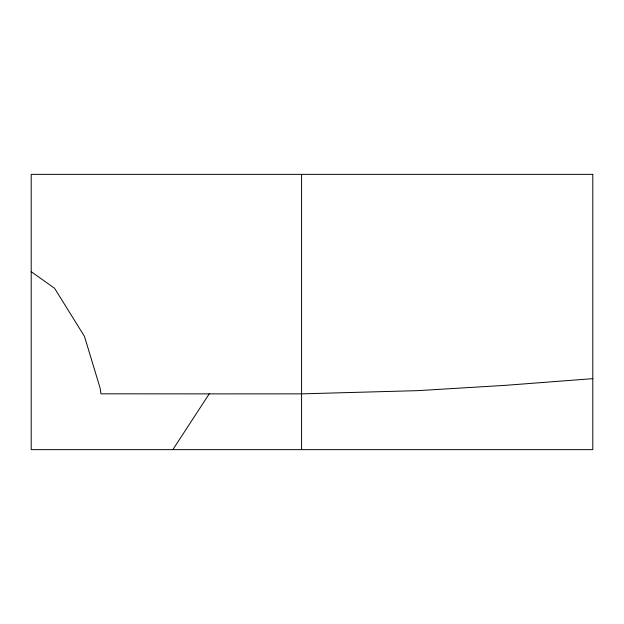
<?xml version="1.0" encoding="UTF-8"?>
<svg xmlns="http://www.w3.org/2000/svg" width="624" height="624" viewBox="0 0 624 624"><rect width="100%" height="100%" fill="white"/><g stroke="black" fill="none" stroke-linecap="round" stroke-linejoin="round"><path stroke-width="0.94" d="M172.848 449.639L209.227 393.877L301.564 393.861L418.252 390.624L505.573 385.328L592.8 378.651M209.227 393.877L100.979 393.822L100.152 388.214L84.458 336.367L54.592 288.304L31.2 271.682M301.564 174.361L301.564 449.639M592.8 174.361L31.2 174.361L31.2 449.639L592.8 449.639L592.8 174.361"/></g></svg>
